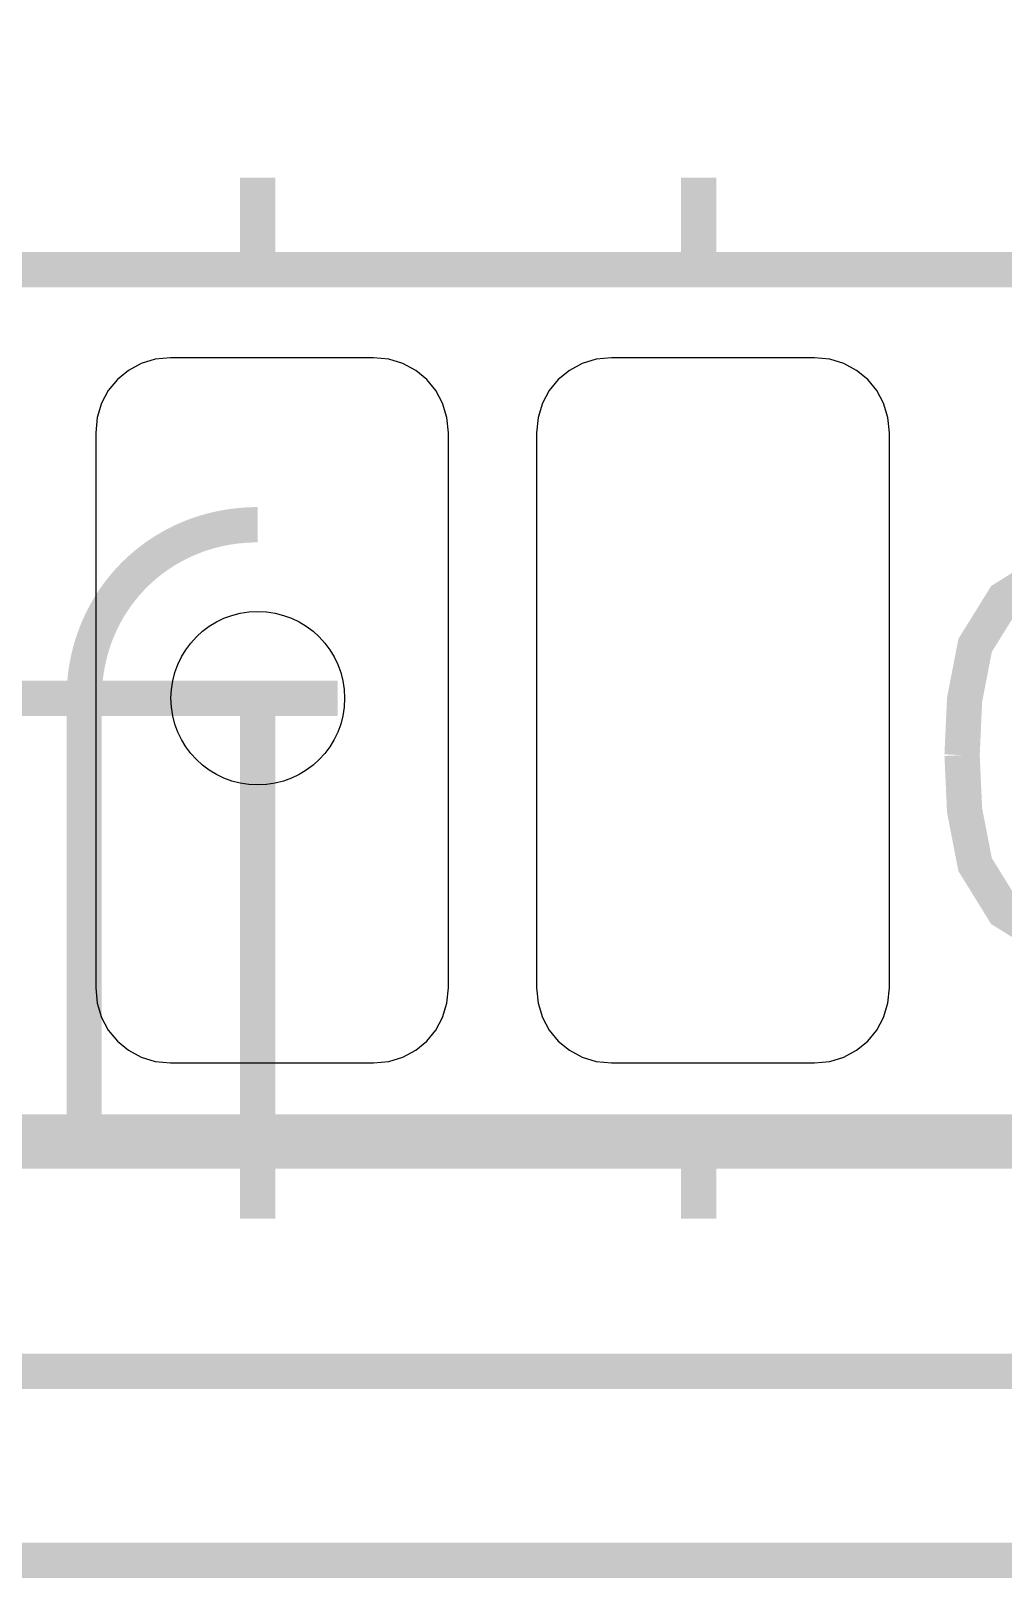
# Model space of a CAD drawing. Header units: inches. Extents: x 15 to 148, y 10 to 111.
# Drawn here: x 141.41 to 141.906, y 97.414 to 98.204 of the extents above; entities that cross this region are included whole.
import ezdxf

# ---------------------------------------------------------------- set-up
doc = ezdxf.new("R2010")
doc.units = ezdxf.units.IN
doc.header["$MEASUREMENT"] = 0
doc.layers.add('BLK_12AWG', color=7, linetype='Continuous')

# ---------------------------------------------------------------- blocks, each defined once
blk = doc.blocks.new('CEGHSD')
at = {"const_width": 0.008}
for points in [[(131.82463, 99.45609), (137.16355, 99.45609), (137.16355, 102.93247), (131.82463, 102.93247), (131.82463, 99.45609)], [(131.82463, 99.45609), (137.16355, 99.45609), (137.16355, 102.93247), (131.82463, 102.93247), (131.82463, 99.45609)], [(131.82463, 99.45609), (137.16355, 99.45609), (137.16355, 102.93247), (131.82463, 102.93247), (131.82463, 99.45609)], [(136.15836, 99.75017), (136.15836, 99.76986)], [(136.15836, 99.75017), (136.15836, 99.76986)], [(136.15836, 99.75017), (136.15836, 99.76986)], [(136.25836, 99.75017), (136.25836, 99.76986)], [(136.25836, 99.75017), (136.25836, 99.76986)], [(136.25836, 99.75017), (136.25836, 99.76986)], [(134.2616, 99.499), (136.3616, 99.499), (136.3616, 99.749), (134.2616, 99.749), (134.2616, 99.499)], [(134.2616, 99.499), (136.3616, 99.499), (136.3616, 99.749), (134.2616, 99.749), (134.2616, 99.499)], [(134.2616, 99.499), (136.3616, 99.499), (136.3616, 99.749), (134.2616, 99.749), (134.2616, 99.499)], [(136.11899, 99.65175), (136.11899, 99.65188), (136.11899, 99.65201), (136.11899, 99.65214), (136.11899, 99.65227), (136.119, 99.6524), (136.119, 99.65253), (136.119, 99.65265), (136.119, 99.65278), (136.11901, 99.65291), (136.11901, 99.65304), (136.11901, 99.65317), (136.11902, 99.6533), (136.11902, 99.65343), (136.11903, 99.65355), (136.11904, 99.65368), (136.11904, 99.65381), (136.11905, 99.65394), (136.11905, 99.65407), (136.11906, 99.65419), (136.11907, 99.65432), (136.11908, 99.65445), (136.11909, 99.65458), (136.11909, 99.6547), (136.1191, 99.65483), (136.11911, 99.65496), (136.11912, 99.65508), (136.11913, 99.65521), (136.11914, 99.65534), (136.11915, 99.65546), (136.11917, 99.65559), (136.11918, 99.65571), (136.11919, 99.65584), (136.1192, 99.65597), (136.11922, 99.65609), (136.11923, 99.65622), (136.11924, 99.65634), (136.11926, 99.65647), (136.11927, 99.65659), (136.11929, 99.65672), (136.1193, 99.65684), (136.11932, 99.65697), (136.11932, 99.65703), (136.11933, 99.65709), (136.11935, 99.65722), (136.11937, 99.65734), (136.11938, 99.65747), (136.1194, 99.65759), (136.11942, 99.65771), (136.11944, 99.65784), (136.11945, 99.65796), (136.11947, 99.65809), (136.11949, 99.65821), (136.11951, 99.65833), (136.11955, 99.65858), (136.11957, 99.6587), (136.11959, 99.65882), (136.11961, 99.65895), (136.11963, 99.65901), (136.11964, 99.65907), (136.11966, 99.65919), (136.11968, 99.65931), (136.11973, 99.65956), (136.11975, 99.65968), (136.11977, 99.6598), (136.1198, 99.65992), (136.11982, 99.66004), (136.11985, 99.66016), (136.11987, 99.66028), (136.1199, 99.6604), (136.11993, 99.66052), (136.11995, 99.66065), (136.11998, 99.66077), (136.12001, 99.66089), (136.12003, 99.66101), (136.12006, 99.66113), (136.12009, 99.66125), (136.12012, 99.66136), (136.12015, 99.66148), (136.12018, 99.6616), (136.12021, 99.66172), (136.12024, 99.66184), (136.12027, 99.66196), (136.1203, 99.66208), (136.12033, 99.6622), (136.12036, 99.66232), (136.12039, 99.66243), (136.12042, 99.66255), (136.12046, 99.66267), (136.12049, 99.66279), (136.12052, 99.6629), (136.12055, 99.66302), (136.12059, 99.66314), (136.12066, 99.66337), (136.12069, 99.66349), (136.12073, 99.66361), (136.12076, 99.66372), (136.1208, 99.66384), (136.12083, 99.66395), (136.12087, 99.66407), (136.12091, 99.66419), (136.12094, 99.6643), (136.12098, 99.66442), (136.12102, 99.66453), (136.12106, 99.66465), (136.1211, 99.66476), (136.12114, 99.66488), (136.12117, 99.66499), (136.12121, 99.66511), (136.12125, 99.66522), (136.12129, 99.66533), (136.12133, 99.66545), (136.12138, 99.66556), (136.12142, 99.66567), (136.12146, 99.66579), (136.1215, 99.6659), (136.12154, 99.66601), (136.12159, 99.66613), (136.12163, 99.66624), (136.12167, 99.66635), (136.12171, 99.66646), (136.12176, 99.66658), (136.1218, 99.66669), (136.12185, 99.6668), (136.12189, 99.66691), (136.12194, 99.66702), (136.12198, 99.66713), (136.12203, 99.66724), (136.12207, 99.66735), (136.12212, 99.66746), (136.12217, 99.66758), (136.12221, 99.66769), (136.12226, 99.6678), (136.12231, 99.66791), (136.12236, 99.66801), (136.12241, 99.66812), (136.12246, 99.66823), (136.1225, 99.66834), (136.12255, 99.66845), (136.1226, 99.66856), (136.12265, 99.66867), (136.1227, 99.66878), (136.12275, 99.66889), (136.1228, 99.66899), (136.12286, 99.6691), (136.12291, 99.66921), (136.12296, 99.66932), (136.12301, 99.66942), (136.12306, 99.66953), (136.12312, 99.66964), (136.12317, 99.66974), (136.12322, 99.66985), (136.12328, 99.66996), (136.12333, 99.67006), (136.12339, 99.67017), (136.12344, 99.67027), (136.1235, 99.67038), (136.12355, 99.67048), (136.12361, 99.67059), (136.12366, 99.67069), (136.12372, 99.6708), (136.12377, 99.6709), (136.12383, 99.67101), (136.12389, 99.67111), (136.12395, 99.67121), (136.124, 99.67132), (136.12406, 99.67142), (136.12412, 99.67152), (136.12418, 99.67163), (136.12424, 99.67173), (136.1243, 99.67183), (136.12436, 99.67194), (136.12448, 99.67214), (136.12454, 99.67224), (136.1246, 99.67234), (136.12466, 99.67244), (136.12472, 99.67254), (136.12478, 99.67265), (136.12484, 99.67275), (136.12491, 99.67285), (136.12497, 99.67295), (136.12503, 99.67305), (136.12509, 99.67315), (136.12516, 99.67325), (136.12522, 99.67335), (136.12528, 99.67345), (136.12535, 99.67354), (136.12541, 99.67364), (136.12548, 99.67374), (136.12561, 99.67394), (136.12574, 99.67413), (136.12587, 99.67433), (136.12594, 99.67443), (136.12601, 99.67452), (136.12607, 99.67462), (136.12614, 99.67471), (136.12621, 99.67481), (136.12628, 99.67491), (136.12642, 99.6751), (136.12655, 99.67529), (136.12662, 99.67538), (136.12669, 99.67548), (136.12676, 99.67557), (136.12684, 99.67567), (136.12691, 99.67576), (136.12698, 99.67585), (136.12705, 99.67595), (136.12712, 99.67604), (136.12719, 99.67613), (136.12726, 99.67623), (136.12734, 99.67632), (136.12741, 99.67641), (136.12748, 99.6765), (136.12756, 99.67659), (136.12763, 99.67669), (136.1277, 99.67678), (136.12778, 99.67687), (136.12785, 99.67696), (136.12793, 99.67705), (136.128, 99.67714), (136.12808, 99.67723), (136.12815, 99.67732), (136.12823, 99.67741), (136.1283, 99.6775), (136.12838, 99.67759), (136.12846, 99.67768), (136.12853, 99.67777), (136.12861, 99.67785), (136.12869, 99.67794), (136.12876, 99.67803), (136.12884, 99.67812), (136.12892, 99.67821), (136.129, 99.67829), (136.12908, 99.67838), (136.12916, 99.67847), (136.12924, 99.67855), (136.12932, 99.67864), (136.1294, 99.67873), (136.12948, 99.67881), (136.12956, 99.6789), (136.12964, 99.67898), (136.12972, 99.67907), (136.1298, 99.67915), (136.12988, 99.67924), (136.12996, 99.67932), (136.13004, 99.67941), (136.13012, 99.67949), (136.13021, 99.67957), (136.13029, 99.67966), (136.13037, 99.67974), (136.13045, 99.67982), (136.13054, 99.6799), (136.1307, 99.68007), (136.13079, 99.68015), (136.13087, 99.68023), (136.13096, 99.68031), (136.13104, 99.68039), (136.13113, 99.68047), (136.13121, 99.68056), (136.1313, 99.68064), (136.13138, 99.68072), (136.13147, 99.68079), (136.13156, 99.68087), (136.13164, 99.68095), (136.13173, 99.68103), (136.13182, 99.68111), (136.1319, 99.68119), (136.13208, 99.68135), (136.13217, 99.68142), (136.13226, 99.6815), (136.13234, 99.68158), (136.13243, 99.68165), (136.13252, 99.68173), (136.13261, 99.68181), (136.1327, 99.68188), (136.13279, 99.68196), (136.13288, 99.68203), (136.13297, 99.68211), (136.13306, 99.68218), (136.13315, 99.68226), (136.13324, 99.68233), (136.13333, 99.68241), (136.13342, 99.68248), (136.13352, 99.68255), (136.13361, 99.68263), (136.1337, 99.6827), (136.13379, 99.68277), (136.13388, 99.68285), (136.13398, 99.68292), (136.13407, 99.68299), (136.13426, 99.68313), (136.13444, 99.68328), (136.13454, 99.68335), (136.13463, 99.68342), (136.13473, 99.68349), (136.13482, 99.68356), (136.13492, 99.68363), (136.13501, 99.68369), (136.13511, 99.68376), (136.1352, 99.68383), (136.1353, 99.6839), (136.1354, 99.68397), (136.13549, 99.68404), (136.13559, 99.6841), (136.13569, 99.68417), (136.13578, 99.68424), (136.13588, 99.6843), (136.13598, 99.68437), (136.13607, 99.68444), (136.13617, 99.6845), (136.13627, 99.68457), (136.13637, 99.68463), (136.13647, 99.6847), (136.13657, 99.68476), (136.13666, 99.68483), (136.13676, 99.68489), (136.13686, 99.68495), (136.13696, 99.68502), (136.13706, 99.68508), (136.13716, 99.68514), (136.13726, 99.68521), (136.13736, 99.68527), (136.13746, 99.68533), (136.13757, 99.68539), (136.13767, 99.68545), (136.13777, 99.68551), (136.13787, 99.68557), (136.13797, 99.68563), (136.13807, 99.68569), (136.13818, 99.68575), (136.13828, 99.68581), (136.13838, 99.68587), (136.13848, 99.68593), (136.13859, 99.68599), (136.13869, 99.68605), (136.13879, 99.68611), (136.1389, 99.68616), (136.139, 99.68622), (136.1391, 99.68628), (136.13921, 99.68634), (136.13931, 99.68639), (136.13942, 99.68645), (136.13952, 99.6865), (136.13963, 99.68656), (136.13973, 99.68662), (136.13984, 99.68667), (136.13994, 99.68672), (136.14005, 99.68678), (136.14015, 99.68683), (136.14026, 99.68689), (136.14037, 99.68694), (136.14047, 99.68699), (136.14058, 99.68705), (136.14069, 99.6871), (136.14079, 99.68715), (136.1409, 99.6872), (136.14101, 99.68725), (136.14112, 99.68731), (136.14123, 99.68736), (136.14133, 99.68741), (136.14144, 99.68746), (136.14155, 99.68751), (136.14166, 99.68756), (136.14177, 99.68761), (136.14188, 99.68766), (136.14199, 99.6877), (136.1421, 99.68775), (136.14221, 99.6878), (136.14232, 99.68785), (136.14243, 99.6879), (136.14254, 99.68794), (136.14265, 99.68799), (136.14276, 99.68804), (136.14287, 99.68808), (136.14298, 99.68813), (136.14309, 99.68817), (136.1432, 99.68822), (136.14331, 99.68826), (136.14342, 99.68831), (136.14354, 99.68835), (136.14365, 99.6884), (136.14376, 99.68844), (136.14387, 99.68848), (136.14398, 99.68853), (136.1441, 99.68857), (136.14421, 99.68861), (136.14432, 99.68865), (136.14444, 99.68869), (136.14455, 99.68873), (136.14466, 99.68878), (136.14478, 99.68882), (136.14489, 99.68886), (136.14501, 99.6889), (136.14512, 99.68894), (136.14523, 99.68897), (136.14535, 99.68901), (136.14546, 99.68905), (136.14558, 99.68909), (136.14569, 99.68913), (136.14581, 99.68917), (136.14592, 99.6892), (136.14604, 99.68924), (136.14616, 99.68928), (136.14627, 99.68931), (136.14639, 99.68935), (136.1465, 99.68938), (136.14662, 99.68942), (136.14674, 99.68945), (136.14685, 99.68949), (136.14697, 99.68952), (136.14709, 99.68956), (136.14721, 99.68959), (136.14732, 99.68962), (136.14744, 99.68966), (136.14756, 99.68969), (136.14768, 99.68972), (136.1478, 99.68975), (136.14791, 99.68978), (136.14803, 99.68981), (136.14815, 99.68984), (136.14827, 99.68987), (136.14839, 99.6899), (136.14851, 99.68993), (136.14863, 99.68996), (136.14875, 99.68999), (136.14887, 99.69002), (136.14898, 99.69005), (136.1491, 99.69008), (136.14922, 99.6901), (136.14934, 99.69013), (136.14946, 99.69016), (136.14959, 99.69019), (136.14971, 99.69021), (136.14983, 99.69024), (136.14995, 99.69026), (136.15007, 99.69029), (136.15019, 99.69031), (136.15031, 99.69034), (136.15043, 99.69036), (136.15055, 99.69038), (136.15068, 99.69041), (136.1508, 99.69043), (136.15092, 99.69045), (136.15104, 99.69047), (136.15116, 99.6905), (136.15129, 99.69052), (136.15141, 99.69054), (136.15153, 99.69056), (136.15166, 99.69058), (136.15178, 99.6906), (136.1519, 99.69062), (136.15203, 99.69064), (136.15215, 99.69066), (136.15227, 99.69068), (136.1524, 99.69069), (136.15252, 99.69071), (136.15264, 99.69073), (136.15277, 99.69075), (136.15289, 99.69076), (136.15302, 99.69078), (136.15314, 99.69079), (136.15327, 99.69081), (136.15339, 99.69082), (136.15352, 99.69084), (136.15364, 99.69085), (136.15377, 99.69087), (136.15389, 99.69088), (136.15402, 99.69089), (136.15414, 99.69091), (136.15427, 99.69092), (136.1544, 99.69093), (136.15452, 99.69094), (136.15465, 99.69096), (136.15477, 99.69097), (136.1549, 99.69098), (136.15503, 99.69099), (136.15515, 99.691), (136.15528, 99.69101), (136.15541, 99.69102), (136.15553, 99.69102), (136.15566, 99.69103), (136.15579, 99.69104), (136.15592, 99.69105), (136.15604, 99.69106), (136.15617, 99.69106), (136.1563, 99.69107), (136.15643, 99.69108), (136.15656, 99.69108), (136.15668, 99.69109), (136.15681, 99.69109), (136.15694, 99.6911), (136.15707, 99.6911), (136.1572, 99.6911), (136.15733, 99.69111), (136.15746, 99.69111), (136.15758, 99.69111), (136.15771, 99.69111), (136.15784, 99.69112), (136.15797, 99.69112), (136.1581, 99.69112), (136.15823, 99.69112), (136.15836, 99.69112)], [(136.11899, 99.65175), (136.11899, 99.65188), (136.11899, 99.65201), (136.11899, 99.65214), (136.11899, 99.65227), (136.119, 99.6524), (136.119, 99.65253), (136.119, 99.65265), (136.119, 99.65278), (136.11901, 99.65291), (136.11901, 99.65304), (136.11901, 99.65317), (136.11902, 99.6533), (136.11902, 99.65343), (136.11903, 99.65355), (136.11904, 99.65368), (136.11904, 99.65381), (136.11905, 99.65394), (136.11905, 99.65407), (136.11906, 99.65419), (136.11907, 99.65432), (136.11908, 99.65445), (136.11909, 99.65458), (136.11909, 99.6547), (136.1191, 99.65483), (136.11911, 99.65496), (136.11912, 99.65508), (136.11913, 99.65521), (136.11914, 99.65534), (136.11915, 99.65546), (136.11917, 99.65559), (136.11918, 99.65571), (136.11919, 99.65584), (136.1192, 99.65597), (136.11922, 99.65609), (136.11923, 99.65622), (136.11924, 99.65634), (136.11926, 99.65647), (136.11927, 99.65659), (136.11929, 99.65672), (136.1193, 99.65684), (136.11932, 99.65697), (136.11932, 99.65703), (136.11933, 99.65709), (136.11935, 99.65722), (136.11937, 99.65734), (136.11938, 99.65747), (136.1194, 99.65759), (136.11942, 99.65771), (136.11944, 99.65784), (136.11945, 99.65796), (136.11947, 99.65809), (136.11949, 99.65821), (136.11951, 99.65833), (136.11955, 99.65858), (136.11957, 99.6587), (136.11959, 99.65882), (136.11961, 99.65895), (136.11963, 99.65901), (136.11964, 99.65907), (136.11966, 99.65919), (136.11968, 99.65931), (136.11973, 99.65956), (136.11975, 99.65968), (136.11977, 99.6598), (136.1198, 99.65992), (136.11982, 99.66004), (136.11985, 99.66016), (136.11987, 99.66028), (136.1199, 99.6604), (136.11993, 99.66052), (136.11995, 99.66065), (136.11998, 99.66077), (136.12001, 99.66089), (136.12003, 99.66101), (136.12006, 99.66113), (136.12009, 99.66125), (136.12012, 99.66136), (136.12015, 99.66148), (136.12018, 99.6616), (136.12021, 99.66172), (136.12024, 99.66184), (136.12027, 99.66196), (136.1203, 99.66208), (136.12033, 99.6622), (136.12036, 99.66232), (136.12039, 99.66243), (136.12042, 99.66255), (136.12046, 99.66267), (136.12049, 99.66279), (136.12052, 99.6629), (136.12055, 99.66302), (136.12059, 99.66314), (136.12066, 99.66337), (136.12069, 99.66349), (136.12073, 99.66361), (136.12076, 99.66372), (136.1208, 99.66384), (136.12083, 99.66395), (136.12087, 99.66407), (136.12091, 99.66419), (136.12094, 99.6643), (136.12098, 99.66442), (136.12102, 99.66453), (136.12106, 99.66465), (136.1211, 99.66476), (136.12114, 99.66488), (136.12117, 99.66499), (136.12121, 99.66511), (136.12125, 99.66522), (136.12129, 99.66533), (136.12133, 99.66545), (136.12138, 99.66556), (136.12142, 99.66567), (136.12146, 99.66579), (136.1215, 99.6659), (136.12154, 99.66601), (136.12159, 99.66613), (136.12163, 99.66624), (136.12167, 99.66635), (136.12171, 99.66646), (136.12176, 99.66658), (136.1218, 99.66669), (136.12185, 99.6668), (136.12189, 99.66691), (136.12194, 99.66702), (136.12198, 99.66713), (136.12203, 99.66724), (136.12207, 99.66735), (136.12212, 99.66746), (136.12217, 99.66758), (136.12221, 99.66769), (136.12226, 99.6678), (136.12231, 99.66791), (136.12236, 99.66801), (136.12241, 99.66812), (136.12246, 99.66823), (136.1225, 99.66834), (136.12255, 99.66845), (136.1226, 99.66856), (136.12265, 99.66867), (136.1227, 99.66878), (136.12275, 99.66889), (136.1228, 99.66899), (136.12286, 99.6691), (136.12291, 99.66921), (136.12296, 99.66932), (136.12301, 99.66942), (136.12306, 99.66953), (136.12312, 99.66964), (136.12317, 99.66974), (136.12322, 99.66985), (136.12328, 99.66996), (136.12333, 99.67006), (136.12339, 99.67017), (136.12344, 99.67027), (136.1235, 99.67038), (136.12355, 99.67048), (136.12361, 99.67059), (136.12366, 99.67069), (136.12372, 99.6708), (136.12377, 99.6709), (136.12383, 99.67101), (136.12389, 99.67111), (136.12395, 99.67121), (136.124, 99.67132), (136.12406, 99.67142), (136.12412, 99.67152), (136.12418, 99.67163), (136.12424, 99.67173), (136.1243, 99.67183), (136.12436, 99.67194), (136.12448, 99.67214), (136.12454, 99.67224), (136.1246, 99.67234), (136.12466, 99.67244), (136.12472, 99.67254), (136.12478, 99.67265), (136.12484, 99.67275), (136.12491, 99.67285), (136.12497, 99.67295), (136.12503, 99.67305), (136.12509, 99.67315), (136.12516, 99.67325), (136.12522, 99.67335), (136.12528, 99.67345), (136.12535, 99.67354), (136.12541, 99.67364), (136.12548, 99.67374), (136.12561, 99.67394), (136.12574, 99.67413), (136.12587, 99.67433), (136.12594, 99.67443), (136.12601, 99.67452), (136.12607, 99.67462), (136.12614, 99.67471), (136.12621, 99.67481), (136.12628, 99.67491), (136.12642, 99.6751), (136.12655, 99.67529), (136.12662, 99.67538), (136.12669, 99.67548), (136.12676, 99.67557), (136.12684, 99.67567), (136.12691, 99.67576), (136.12698, 99.67585), (136.12705, 99.67595), (136.12712, 99.67604), (136.12719, 99.67613), (136.12726, 99.67623), (136.12734, 99.67632), (136.12741, 99.67641), (136.12748, 99.6765), (136.12756, 99.67659), (136.12763, 99.67669), (136.1277, 99.67678), (136.12778, 99.67687), (136.12785, 99.67696), (136.12793, 99.67705), (136.128, 99.67714), (136.12808, 99.67723), (136.12815, 99.67732), (136.12823, 99.67741), (136.1283, 99.6775), (136.12838, 99.67759), (136.12846, 99.67768), (136.12853, 99.67777), (136.12861, 99.67785), (136.12869, 99.67794), (136.12876, 99.67803), (136.12884, 99.67812), (136.12892, 99.67821), (136.129, 99.67829), (136.12908, 99.67838), (136.12916, 99.67847), (136.12924, 99.67855), (136.12932, 99.67864), (136.1294, 99.67873), (136.12948, 99.67881), (136.12956, 99.6789), (136.12964, 99.67898), (136.12972, 99.67907), (136.1298, 99.67915), (136.12988, 99.67924), (136.12996, 99.67932), (136.13004, 99.67941), (136.13012, 99.67949), (136.13021, 99.67957), (136.13029, 99.67966), (136.13037, 99.67974), (136.13045, 99.67982), (136.13054, 99.6799), (136.1307, 99.68007), (136.13079, 99.68015), (136.13087, 99.68023), (136.13096, 99.68031), (136.13104, 99.68039), (136.13113, 99.68047), (136.13121, 99.68056), (136.1313, 99.68064), (136.13138, 99.68072), (136.13147, 99.68079), (136.13156, 99.68087), (136.13164, 99.68095), (136.13173, 99.68103), (136.13182, 99.68111), (136.1319, 99.68119), (136.13208, 99.68135), (136.13217, 99.68142), (136.13226, 99.6815), (136.13234, 99.68158), (136.13243, 99.68165), (136.13252, 99.68173), (136.13261, 99.68181), (136.1327, 99.68188), (136.13279, 99.68196), (136.13288, 99.68203), (136.13297, 99.68211), (136.13306, 99.68218), (136.13315, 99.68226), (136.13324, 99.68233), (136.13333, 99.68241), (136.13342, 99.68248), (136.13352, 99.68255), (136.13361, 99.68263), (136.1337, 99.6827), (136.13379, 99.68277), (136.13388, 99.68285), (136.13398, 99.68292), (136.13407, 99.68299), (136.13426, 99.68313), (136.13444, 99.68328), (136.13454, 99.68335), (136.13463, 99.68342), (136.13473, 99.68349), (136.13482, 99.68356), (136.13492, 99.68363), (136.13501, 99.68369), (136.13511, 99.68376), (136.1352, 99.68383), (136.1353, 99.6839), (136.1354, 99.68397), (136.13549, 99.68404), (136.13559, 99.6841), (136.13569, 99.68417), (136.13578, 99.68424), (136.13588, 99.6843), (136.13598, 99.68437), (136.13607, 99.68444), (136.13617, 99.6845), (136.13627, 99.68457), (136.13637, 99.68463), (136.13647, 99.6847), (136.13657, 99.68476), (136.13666, 99.68483), (136.13676, 99.68489), (136.13686, 99.68495), (136.13696, 99.68502), (136.13706, 99.68508), (136.13716, 99.68514), (136.13726, 99.68521), (136.13736, 99.68527), (136.13746, 99.68533), (136.13757, 99.68539), (136.13767, 99.68545), (136.13777, 99.68551), (136.13787, 99.68557), (136.13797, 99.68563), (136.13807, 99.68569), (136.13818, 99.68575), (136.13828, 99.68581), (136.13838, 99.68587), (136.13848, 99.68593), (136.13859, 99.68599), (136.13869, 99.68605), (136.13879, 99.68611), (136.1389, 99.68616), (136.139, 99.68622), (136.1391, 99.68628), (136.13921, 99.68634), (136.13931, 99.68639), (136.13942, 99.68645), (136.13952, 99.6865), (136.13963, 99.68656), (136.13973, 99.68662), (136.13984, 99.68667), (136.13994, 99.68672), (136.14005, 99.68678), (136.14015, 99.68683), (136.14026, 99.68689), (136.14037, 99.68694), (136.14047, 99.68699), (136.14058, 99.68705), (136.14069, 99.6871), (136.14079, 99.68715), (136.1409, 99.6872), (136.14101, 99.68725), (136.14112, 99.68731), (136.14123, 99.68736), (136.14133, 99.68741), (136.14144, 99.68746), (136.14155, 99.68751), (136.14166, 99.68756), (136.14177, 99.68761), (136.14188, 99.68766), (136.14199, 99.6877), (136.1421, 99.68775), (136.14221, 99.6878), (136.14232, 99.68785), (136.14243, 99.6879), (136.14254, 99.68794), (136.14265, 99.68799), (136.14276, 99.68804), (136.14287, 99.68808), (136.14298, 99.68813), (136.14309, 99.68817), (136.1432, 99.68822), (136.14331, 99.68826), (136.14342, 99.68831), (136.14354, 99.68835), (136.14365, 99.6884), (136.14376, 99.68844), (136.14387, 99.68848), (136.14398, 99.68853), (136.1441, 99.68857), (136.14421, 99.68861), (136.14432, 99.68865), (136.14444, 99.68869), (136.14455, 99.68873), (136.14466, 99.68878), (136.14478, 99.68882), (136.14489, 99.68886), (136.14501, 99.6889), (136.14512, 99.68894), (136.14523, 99.68897), (136.14535, 99.68901), (136.14546, 99.68905), (136.14558, 99.68909), (136.14569, 99.68913), (136.14581, 99.68917), (136.14592, 99.6892), (136.14604, 99.68924), (136.14616, 99.68928), (136.14627, 99.68931), (136.14639, 99.68935), (136.1465, 99.68938), (136.14662, 99.68942), (136.14674, 99.68945), (136.14685, 99.68949), (136.14697, 99.68952), (136.14709, 99.68956), (136.14721, 99.68959), (136.14732, 99.68962), (136.14744, 99.68966), (136.14756, 99.68969), (136.14768, 99.68972), (136.1478, 99.68975), (136.14791, 99.68978), (136.14803, 99.68981), (136.14815, 99.68984), (136.14827, 99.68987), (136.14839, 99.6899), (136.14851, 99.68993), (136.14863, 99.68996), (136.14875, 99.68999), (136.14887, 99.69002), (136.14898, 99.69005), (136.1491, 99.69008), (136.14922, 99.6901), (136.14934, 99.69013), (136.14946, 99.69016), (136.14959, 99.69019), (136.14971, 99.69021), (136.14983, 99.69024), (136.14995, 99.69026), (136.15007, 99.69029), (136.15019, 99.69031), (136.15031, 99.69034), (136.15043, 99.69036), (136.15055, 99.69038), (136.15068, 99.69041), (136.1508, 99.69043), (136.15092, 99.69045), (136.15104, 99.69047), (136.15116, 99.6905), (136.15129, 99.69052), (136.15141, 99.69054), (136.15153, 99.69056), (136.15166, 99.69058), (136.15178, 99.6906), (136.1519, 99.69062), (136.15203, 99.69064), (136.15215, 99.69066), (136.15227, 99.69068), (136.1524, 99.69069), (136.15252, 99.69071), (136.15264, 99.69073), (136.15277, 99.69075), (136.15289, 99.69076), (136.15302, 99.69078), (136.15314, 99.69079), (136.15327, 99.69081), (136.15339, 99.69082), (136.15352, 99.69084), (136.15364, 99.69085), (136.15377, 99.69087), (136.15389, 99.69088), (136.15402, 99.69089), (136.15414, 99.69091), (136.15427, 99.69092), (136.1544, 99.69093), (136.15452, 99.69094), (136.15465, 99.69096), (136.15477, 99.69097), (136.1549, 99.69098), (136.15503, 99.69099), (136.15515, 99.691), (136.15528, 99.69101), (136.15541, 99.69102), (136.15553, 99.69102), (136.15566, 99.69103), (136.15579, 99.69104), (136.15592, 99.69105), (136.15604, 99.69106), (136.15617, 99.69106), (136.1563, 99.69107), (136.15643, 99.69108), (136.15656, 99.69108), (136.15668, 99.69109), (136.15681, 99.69109), (136.15694, 99.6911), (136.15707, 99.6911), (136.1572, 99.6911), (136.15733, 99.69111), (136.15746, 99.69111), (136.15758, 99.69111), (136.15771, 99.69111), (136.15784, 99.69112), (136.15797, 99.69112), (136.1581, 99.69112), (136.15823, 99.69112), (136.15836, 99.69112)], [(136.11899, 99.65175), (136.11899, 99.65188), (136.11899, 99.65201), (136.11899, 99.65214), (136.11899, 99.65227), (136.119, 99.6524), (136.119, 99.65253), (136.119, 99.65265), (136.119, 99.65278), (136.11901, 99.65291), (136.11901, 99.65304), (136.11901, 99.65317), (136.11902, 99.6533), (136.11902, 99.65343), (136.11903, 99.65355), (136.11904, 99.65368), (136.11904, 99.65381), (136.11905, 99.65394), (136.11905, 99.65407), (136.11906, 99.65419), (136.11907, 99.65432), (136.11908, 99.65445), (136.11909, 99.65458), (136.11909, 99.6547), (136.1191, 99.65483), (136.11911, 99.65496), (136.11912, 99.65508), (136.11913, 99.65521), (136.11914, 99.65534), (136.11915, 99.65546), (136.11917, 99.65559), (136.11918, 99.65571), (136.11919, 99.65584), (136.1192, 99.65597), (136.11922, 99.65609), (136.11923, 99.65622), (136.11924, 99.65634), (136.11926, 99.65647), (136.11927, 99.65659), (136.11929, 99.65672), (136.1193, 99.65684), (136.11932, 99.65697), (136.11932, 99.65703), (136.11933, 99.65709), (136.11935, 99.65722), (136.11937, 99.65734), (136.11938, 99.65747), (136.1194, 99.65759), (136.11942, 99.65771), (136.11944, 99.65784), (136.11945, 99.65796), (136.11947, 99.65809), (136.11949, 99.65821), (136.11951, 99.65833), (136.11955, 99.65858), (136.11957, 99.6587), (136.11959, 99.65882), (136.11961, 99.65895), (136.11963, 99.65901), (136.11964, 99.65907), (136.11966, 99.65919), (136.11968, 99.65931), (136.11973, 99.65956), (136.11975, 99.65968), (136.11977, 99.6598), (136.1198, 99.65992), (136.11982, 99.66004), (136.11985, 99.66016), (136.11987, 99.66028), (136.1199, 99.6604), (136.11993, 99.66052), (136.11995, 99.66065), (136.11998, 99.66077), (136.12001, 99.66089), (136.12003, 99.66101), (136.12006, 99.66113), (136.12009, 99.66125), (136.12012, 99.66136), (136.12015, 99.66148), (136.12018, 99.6616), (136.12021, 99.66172), (136.12024, 99.66184), (136.12027, 99.66196), (136.1203, 99.66208), (136.12033, 99.6622), (136.12036, 99.66232), (136.12039, 99.66243), (136.12042, 99.66255), (136.12046, 99.66267), (136.12049, 99.66279), (136.12052, 99.6629), (136.12055, 99.66302), (136.12059, 99.66314), (136.12066, 99.66337), (136.12069, 99.66349), (136.12073, 99.66361), (136.12076, 99.66372), (136.1208, 99.66384), (136.12083, 99.66395), (136.12087, 99.66407), (136.12091, 99.66419), (136.12094, 99.6643), (136.12098, 99.66442), (136.12102, 99.66453), (136.12106, 99.66465), (136.1211, 99.66476), (136.12114, 99.66488), (136.12117, 99.66499), (136.12121, 99.66511), (136.12125, 99.66522), (136.12129, 99.66533), (136.12133, 99.66545), (136.12138, 99.66556), (136.12142, 99.66567), (136.12146, 99.66579), (136.1215, 99.6659), (136.12154, 99.66601), (136.12159, 99.66613), (136.12163, 99.66624), (136.12167, 99.66635), (136.12171, 99.66646), (136.12176, 99.66658), (136.1218, 99.66669), (136.12185, 99.6668), (136.12189, 99.66691), (136.12194, 99.66702), (136.12198, 99.66713), (136.12203, 99.66724), (136.12207, 99.66735), (136.12212, 99.66746), (136.12217, 99.66758), (136.12221, 99.66769), (136.12226, 99.6678), (136.12231, 99.66791), (136.12236, 99.66801), (136.12241, 99.66812), (136.12246, 99.66823), (136.1225, 99.66834), (136.12255, 99.66845), (136.1226, 99.66856), (136.12265, 99.66867), (136.1227, 99.66878), (136.12275, 99.66889), (136.1228, 99.66899), (136.12286, 99.6691), (136.12291, 99.66921), (136.12296, 99.66932), (136.12301, 99.66942), (136.12306, 99.66953), (136.12312, 99.66964), (136.12317, 99.66974), (136.12322, 99.66985), (136.12328, 99.66996), (136.12333, 99.67006), (136.12339, 99.67017), (136.12344, 99.67027), (136.1235, 99.67038), (136.12355, 99.67048), (136.12361, 99.67059), (136.12366, 99.67069), (136.12372, 99.6708), (136.12377, 99.6709), (136.12383, 99.67101), (136.12389, 99.67111), (136.12395, 99.67121), (136.124, 99.67132), (136.12406, 99.67142), (136.12412, 99.67152), (136.12418, 99.67163), (136.12424, 99.67173), (136.1243, 99.67183), (136.12436, 99.67194), (136.12448, 99.67214), (136.12454, 99.67224), (136.1246, 99.67234), (136.12466, 99.67244), (136.12472, 99.67254), (136.12478, 99.67265), (136.12484, 99.67275), (136.12491, 99.67285), (136.12497, 99.67295), (136.12503, 99.67305), (136.12509, 99.67315), (136.12516, 99.67325), (136.12522, 99.67335), (136.12528, 99.67345), (136.12535, 99.67354), (136.12541, 99.67364), (136.12548, 99.67374), (136.12561, 99.67394), (136.12574, 99.67413), (136.12587, 99.67433), (136.12594, 99.67443), (136.12601, 99.67452), (136.12607, 99.67462), (136.12614, 99.67471), (136.12621, 99.67481), (136.12628, 99.67491), (136.12642, 99.6751), (136.12655, 99.67529), (136.12662, 99.67538), (136.12669, 99.67548), (136.12676, 99.67557), (136.12684, 99.67567), (136.12691, 99.67576), (136.12698, 99.67585), (136.12705, 99.67595), (136.12712, 99.67604), (136.12719, 99.67613), (136.12726, 99.67623), (136.12734, 99.67632), (136.12741, 99.67641), (136.12748, 99.6765), (136.12756, 99.67659), (136.12763, 99.67669), (136.1277, 99.67678), (136.12778, 99.67687), (136.12785, 99.67696), (136.12793, 99.67705), (136.128, 99.67714), (136.12808, 99.67723), (136.12815, 99.67732), (136.12823, 99.67741), (136.1283, 99.6775), (136.12838, 99.67759), (136.12846, 99.67768), (136.12853, 99.67777), (136.12861, 99.67785), (136.12869, 99.67794), (136.12876, 99.67803), (136.12884, 99.67812), (136.12892, 99.67821), (136.129, 99.67829), (136.12908, 99.67838), (136.12916, 99.67847), (136.12924, 99.67855), (136.12932, 99.67864), (136.1294, 99.67873), (136.12948, 99.67881), (136.12956, 99.6789), (136.12964, 99.67898), (136.12972, 99.67907), (136.1298, 99.67915), (136.12988, 99.67924), (136.12996, 99.67932), (136.13004, 99.67941), (136.13012, 99.67949), (136.13021, 99.67957), (136.13029, 99.67966), (136.13037, 99.67974), (136.13045, 99.67982), (136.13054, 99.6799), (136.1307, 99.68007), (136.13079, 99.68015), (136.13087, 99.68023), (136.13096, 99.68031), (136.13104, 99.68039), (136.13113, 99.68047), (136.13121, 99.68056), (136.1313, 99.68064), (136.13138, 99.68072), (136.13147, 99.68079), (136.13156, 99.68087), (136.13164, 99.68095), (136.13173, 99.68103), (136.13182, 99.68111), (136.1319, 99.68119), (136.13208, 99.68135), (136.13217, 99.68142), (136.13226, 99.6815), (136.13234, 99.68158), (136.13243, 99.68165), (136.13252, 99.68173), (136.13261, 99.68181), (136.1327, 99.68188), (136.13279, 99.68196), (136.13288, 99.68203), (136.13297, 99.68211), (136.13306, 99.68218), (136.13315, 99.68226), (136.13324, 99.68233), (136.13333, 99.68241), (136.13342, 99.68248), (136.13352, 99.68255), (136.13361, 99.68263), (136.1337, 99.6827), (136.13379, 99.68277), (136.13388, 99.68285), (136.13398, 99.68292), (136.13407, 99.68299), (136.13426, 99.68313), (136.13444, 99.68328), (136.13454, 99.68335), (136.13463, 99.68342), (136.13473, 99.68349), (136.13482, 99.68356), (136.13492, 99.68363), (136.13501, 99.68369), (136.13511, 99.68376), (136.1352, 99.68383), (136.1353, 99.6839), (136.1354, 99.68397), (136.13549, 99.68404), (136.13559, 99.6841), (136.13569, 99.68417), (136.13578, 99.68424), (136.13588, 99.6843), (136.13598, 99.68437), (136.13607, 99.68444), (136.13617, 99.6845), (136.13627, 99.68457), (136.13637, 99.68463), (136.13647, 99.6847), (136.13657, 99.68476), (136.13666, 99.68483), (136.13676, 99.68489), (136.13686, 99.68495), (136.13696, 99.68502), (136.13706, 99.68508), (136.13716, 99.68514), (136.13726, 99.68521), (136.13736, 99.68527), (136.13746, 99.68533), (136.13757, 99.68539), (136.13767, 99.68545), (136.13777, 99.68551), (136.13787, 99.68557), (136.13797, 99.68563), (136.13807, 99.68569), (136.13818, 99.68575), (136.13828, 99.68581), (136.13838, 99.68587), (136.13848, 99.68593), (136.13859, 99.68599), (136.13869, 99.68605), (136.13879, 99.68611), (136.1389, 99.68616), (136.139, 99.68622), (136.1391, 99.68628), (136.13921, 99.68634), (136.13931, 99.68639), (136.13942, 99.68645), (136.13952, 99.6865), (136.13963, 99.68656), (136.13973, 99.68662), (136.13984, 99.68667), (136.13994, 99.68672), (136.14005, 99.68678), (136.14015, 99.68683), (136.14026, 99.68689), (136.14037, 99.68694), (136.14047, 99.68699), (136.14058, 99.68705), (136.14069, 99.6871), (136.14079, 99.68715), (136.1409, 99.6872), (136.14101, 99.68725), (136.14112, 99.68731), (136.14123, 99.68736), (136.14133, 99.68741), (136.14144, 99.68746), (136.14155, 99.68751), (136.14166, 99.68756), (136.14177, 99.68761), (136.14188, 99.68766), (136.14199, 99.6877), (136.1421, 99.68775), (136.14221, 99.6878), (136.14232, 99.68785), (136.14243, 99.6879), (136.14254, 99.68794), (136.14265, 99.68799), (136.14276, 99.68804), (136.14287, 99.68808), (136.14298, 99.68813), (136.14309, 99.68817), (136.1432, 99.68822), (136.14331, 99.68826), (136.14342, 99.68831), (136.14354, 99.68835), (136.14365, 99.6884), (136.14376, 99.68844), (136.14387, 99.68848), (136.14398, 99.68853), (136.1441, 99.68857), (136.14421, 99.68861), (136.14432, 99.68865), (136.14444, 99.68869), (136.14455, 99.68873), (136.14466, 99.68878), (136.14478, 99.68882), (136.14489, 99.68886), (136.14501, 99.6889), (136.14512, 99.68894), (136.14523, 99.68897), (136.14535, 99.68901), (136.14546, 99.68905), (136.14558, 99.68909), (136.14569, 99.68913), (136.14581, 99.68917), (136.14592, 99.6892), (136.14604, 99.68924), (136.14616, 99.68928), (136.14627, 99.68931), (136.14639, 99.68935), (136.1465, 99.68938), (136.14662, 99.68942), (136.14674, 99.68945), (136.14685, 99.68949), (136.14697, 99.68952), (136.14709, 99.68956), (136.14721, 99.68959), (136.14732, 99.68962), (136.14744, 99.68966), (136.14756, 99.68969), (136.14768, 99.68972), (136.1478, 99.68975), (136.14791, 99.68978), (136.14803, 99.68981), (136.14815, 99.68984), (136.14827, 99.68987), (136.14839, 99.6899), (136.14851, 99.68993), (136.14863, 99.68996), (136.14875, 99.68999), (136.14887, 99.69002), (136.14898, 99.69005), (136.1491, 99.69008), (136.14922, 99.6901), (136.14934, 99.69013), (136.14946, 99.69016), (136.14959, 99.69019), (136.14971, 99.69021), (136.14983, 99.69024), (136.14995, 99.69026), (136.15007, 99.69029), (136.15019, 99.69031), (136.15031, 99.69034), (136.15043, 99.69036), (136.15055, 99.69038), (136.15068, 99.69041), (136.1508, 99.69043), (136.15092, 99.69045), (136.15104, 99.69047), (136.15116, 99.6905), (136.15129, 99.69052), (136.15141, 99.69054), (136.15153, 99.69056), (136.15166, 99.69058), (136.15178, 99.6906), (136.1519, 99.69062), (136.15203, 99.69064), (136.15215, 99.69066), (136.15227, 99.69068), (136.1524, 99.69069), (136.15252, 99.69071), (136.15264, 99.69073), (136.15277, 99.69075), (136.15289, 99.69076), (136.15302, 99.69078), (136.15314, 99.69079), (136.15327, 99.69081), (136.15339, 99.69082), (136.15352, 99.69084), (136.15364, 99.69085), (136.15377, 99.69087), (136.15389, 99.69088), (136.15402, 99.69089), (136.15414, 99.69091), (136.15427, 99.69092), (136.1544, 99.69093), (136.15452, 99.69094), (136.15465, 99.69096), (136.15477, 99.69097), (136.1549, 99.69098), (136.15503, 99.69099), (136.15515, 99.691), (136.15528, 99.69101), (136.15541, 99.69102), (136.15553, 99.69102), (136.15566, 99.69103), (136.15579, 99.69104), (136.15592, 99.69105), (136.15604, 99.69106), (136.15617, 99.69106), (136.1563, 99.69107), (136.15643, 99.69108), (136.15656, 99.69108), (136.15668, 99.69109), (136.15681, 99.69109), (136.15694, 99.6911), (136.15707, 99.6911), (136.1572, 99.6911), (136.15733, 99.69111), (136.15746, 99.69111), (136.15758, 99.69111), (136.15771, 99.69111), (136.15784, 99.69112), (136.15797, 99.69112), (136.1581, 99.69112), (136.15823, 99.69112), (136.15836, 99.69112)], [(136.33908, 99.67875), (136.33292, 99.67765), (136.32761, 99.67433), (136.32105, 99.66375), (136.31866, 99.65141), (136.31809, 99.63884)], [(136.33908, 99.67875), (136.33292, 99.67765), (136.32761, 99.67433), (136.32105, 99.66375), (136.31866, 99.65141), (136.31809, 99.63884)], [(136.33908, 99.67875), (136.33292, 99.67765), (136.32761, 99.67433), (136.32105, 99.66375), (136.31866, 99.65141), (136.31809, 99.63884)], [(136.05836, 99.65175), (136.15679, 99.65175)], [(136.05836, 99.65175), (136.15679, 99.65175)], [(136.05836, 99.65175), (136.15679, 99.65175)], [(136.15836, 99.65175), (136.05994, 99.65175)], [(136.15836, 99.65175), (136.05994, 99.65175)], [(136.15836, 99.65175), (136.05994, 99.65175)], [(136.11899, 99.55332), (136.11899, 99.65175)], [(136.11899, 99.55332), (136.11899, 99.65175)], [(136.11899, 99.55332), (136.11899, 99.65175)], [(136.15994, 99.65175), (136.14025, 99.65175)], [(136.15994, 99.65175), (136.14025, 99.65175)], [(136.15994, 99.65175), (136.14025, 99.65175)], [(136.15679, 99.65175), (136.17647, 99.65175)], [(136.15679, 99.65175), (136.17647, 99.65175)], [(136.15679, 99.65175), (136.17647, 99.65175)], [(136.15836, 99.65175), (136.15836, 99.55332)], [(136.15836, 99.65175), (136.15836, 99.55332)], [(136.15836, 99.65175), (136.15836, 99.55332)], [(136.31809, 99.63884), (136.31866, 99.6263), (136.32105, 99.61399), (136.32758, 99.60342), (136.33287, 99.6001), (136.33902, 99.59899)], [(136.31809, 99.63884), (136.31866, 99.6263), (136.32105, 99.61399), (136.32758, 99.60342), (136.33287, 99.6001), (136.33902, 99.59899)], [(136.31809, 99.63884), (136.31866, 99.6263), (136.32105, 99.61399), (136.32758, 99.60342), (136.33287, 99.6001), (136.33902, 99.59899)], [(136.11899, 99.55332), (136.09773, 99.55332)], [(136.11899, 99.55332), (136.09773, 99.55332)], [(136.11899, 99.55332), (136.09773, 99.55332)], [(136.19773, 99.55332), (136.11899, 99.55332)], [(136.19773, 99.55332), (136.11899, 99.55332)], [(136.19773, 99.55332), (136.11899, 99.55332)], [(136.15836, 99.55332), (136.15836, 99.53364)], [(136.15836, 99.55332), (136.15836, 99.53364)], [(136.15836, 99.55332), (136.15836, 99.53364)], [(136.21899, 99.55332), (136.19773, 99.55332)], [(136.21899, 99.55332), (136.19773, 99.55332)], [(136.21899, 99.55332), (136.19773, 99.55332)], [(136.29773, 99.55332), (136.21899, 99.55332)], [(136.29773, 99.55332), (136.21899, 99.55332)], [(136.29773, 99.55332), (136.21899, 99.55332)], [(136.25836, 99.55332), (136.25836, 99.53364)], [(136.25836, 99.55332), (136.25836, 99.53364)], [(136.25836, 99.55332), (136.25836, 99.53364)], [(136.80954, 99.55332), (136.29773, 99.55332)], [(136.80954, 99.55332), (136.29773, 99.55332)], [(136.80954, 99.55332), (136.29773, 99.55332)], [(134.2616, 99.549), (136.3616, 99.549)], [(134.2616, 99.549), (136.3616, 99.549)], [(134.2616, 99.549), (136.3616, 99.549)]]:
    blk.add_lwpolyline(points, dxfattribs=at)
for points in [[(136.1386, 99.569), (136.1846, 99.569), (136.18807, 99.56934), (136.19129, 99.57031), (136.19418, 99.57186), (136.19668, 99.57392), (136.19874, 99.57642), (136.20029, 99.57931), (136.20126, 99.58253), (136.2016, 99.586), (136.2016, 99.712), (136.20126, 99.71548), (136.20029, 99.71869), (136.19874, 99.72158), (136.19668, 99.72409), (136.19418, 99.72614), (136.19129, 99.72769), (136.18807, 99.72866), (136.1846, 99.729), (136.1386, 99.729), (136.13512, 99.72866), (136.13191, 99.72769), (136.12902, 99.72614), (136.12651, 99.72409), (136.12445, 99.72158), (136.12291, 99.71869), (136.12194, 99.71548), (136.1216, 99.712), (136.1216, 99.586), (136.12194, 99.58253), (136.12291, 99.57931), (136.12445, 99.57642), (136.12651, 99.57392), (136.12902, 99.57186), (136.13191, 99.57031), (136.13512, 99.56934), (136.1386, 99.569)], [(136.2386, 99.569), (136.2846, 99.569), (136.28807, 99.56934), (136.29129, 99.57031), (136.29418, 99.57186), (136.29668, 99.57392), (136.29874, 99.57642), (136.30029, 99.57931), (136.30126, 99.58253), (136.3016, 99.586), (136.3016, 99.712), (136.30126, 99.71548), (136.30029, 99.71869), (136.29874, 99.72158), (136.29668, 99.72409), (136.29418, 99.72614), (136.29129, 99.72769), (136.28807, 99.72866), (136.2846, 99.729), (136.2386, 99.729), (136.23512, 99.72866), (136.23191, 99.72769), (136.22902, 99.72614), (136.22651, 99.72409), (136.22445, 99.72158), (136.22291, 99.71869), (136.22194, 99.71548), (136.2216, 99.712), (136.2216, 99.586), (136.22194, 99.58253), (136.22291, 99.57931), (136.22445, 99.57642), (136.22651, 99.57392), (136.22902, 99.57186), (136.23191, 99.57031), (136.23512, 99.56934), (136.2386, 99.569)]]:
    blk.add_lwpolyline(points, close=True)
blk.add_circle((136.15836, 99.65175), 0.01969)
blk.add_circle((136.15836, 99.65175), 0.01969)
blk.add_circle((136.15836, 99.65175), 0.01969)

msp = doc.modelspace()

# ---------------------------------------------------------------- block references
at = {"layer": 'BLK_12AWG', "xscale": 2.25, "yscale": 2.25, "zscale": 2.25}
msp.add_blockref('CEGHSD', (-164.83027, -126.3532), dxfattribs=at)

doc.saveas('drawing.dxf')
